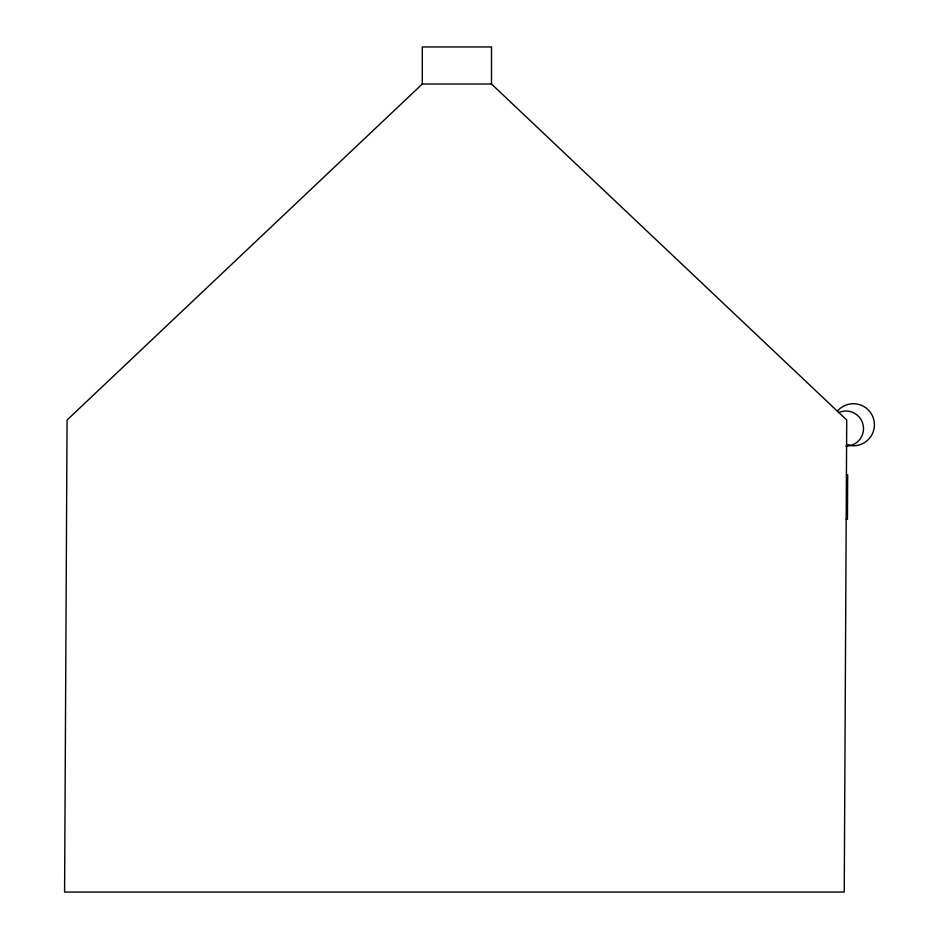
<?xml version="1.0" encoding="UTF-8"?>
<svg xmlns="http://www.w3.org/2000/svg" width="939" height="939" viewBox="0 0 939 939"><rect width="100%" height="100%" fill="white"/><g stroke="black" fill="none" stroke-linecap="round" stroke-linejoin="round"><path stroke-width="1.41" d="M422.292 84.017L67.068 420.038L64.591 892.05L844.243 892.05L846.72 420.038L491.496 84.017L422.292 84.017L422.292 46.95L491.496 46.95L491.496 84.017M846.438 474.747L847.682 474.758L847.448 519.244L846.203 519.232M846.591 444.264L852.225 445.755A21.022 21.022 0 0 0 872.695 416.447A21.022 21.022 0 0 0 837.342 411.165M838.785 412.538A17.571 17.571 0 0 1 863.129 424.991A17.571 17.571 0 0 1 845.851 446.178"/></g></svg>
